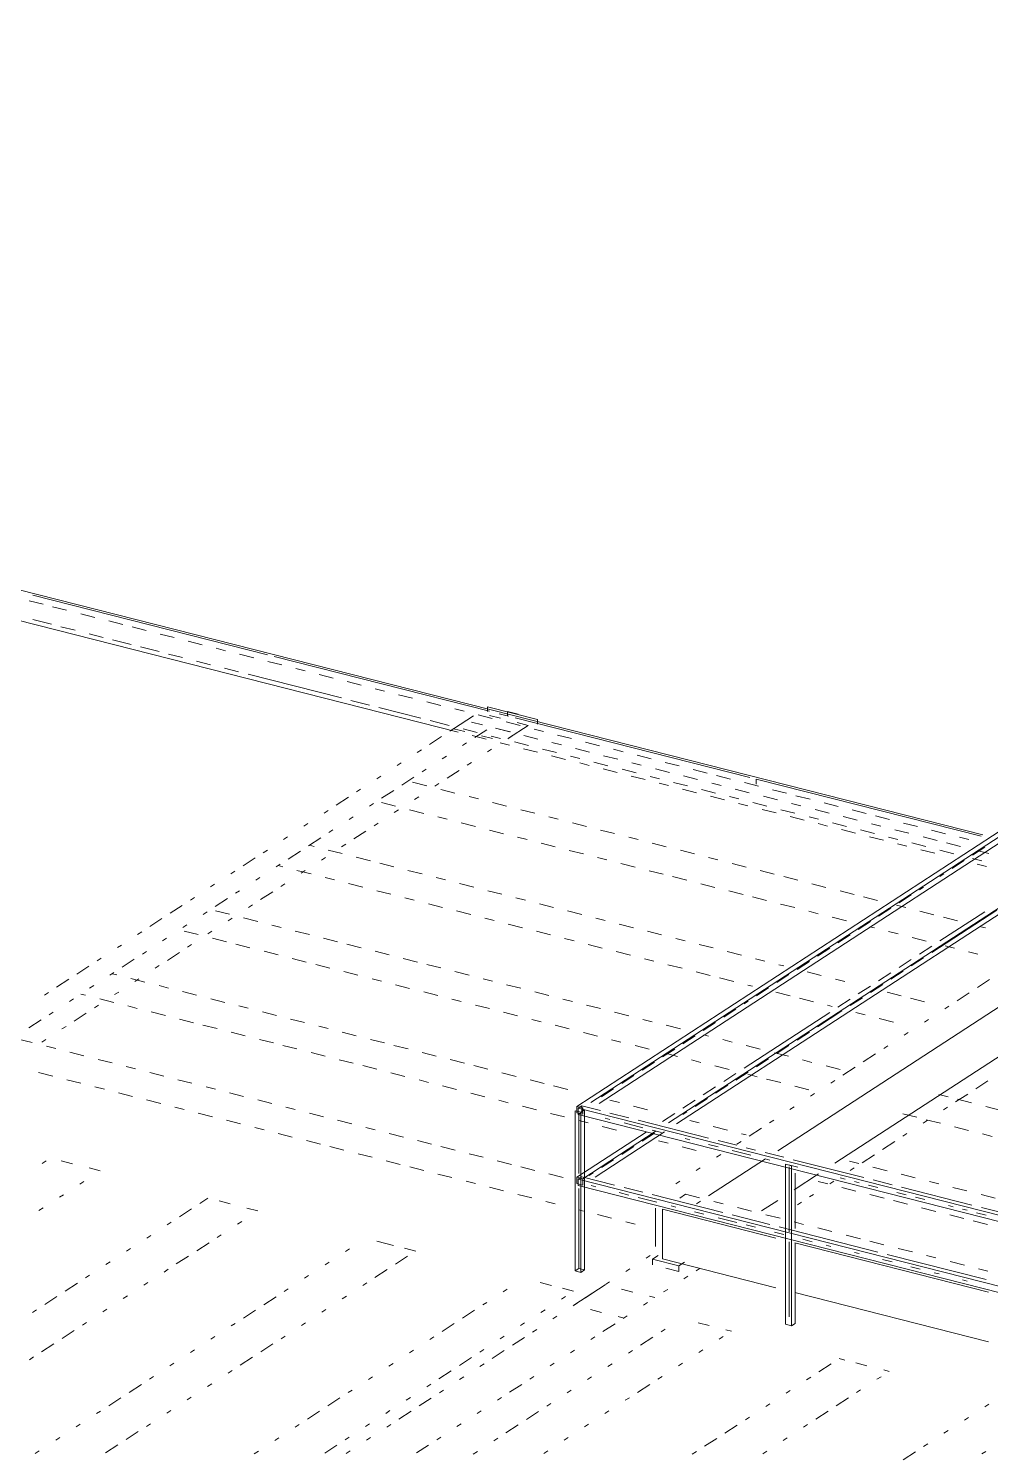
# Paper-space layout '02 Building 3D Model' of a CAD drawing. Header units: millimetres. Extents: x 5 to 415, y 7 to 290.
# Drawn here: x 253.94 to 273.64, y 195.49 to 224.7 of the extents above; entities that cross this region are included whole.
import ezdxf

# ---------------------------------------------------------------- set-up
doc = ezdxf.new("R2010")
doc.units = ezdxf.units.MM
doc.layers.add('MODEL_3D_VIEW', color=7, linetype='Continuous', lineweight=9)

# ---------------------------------------------------------------- blocks, each defined once
blk = doc.blocks.new('SHEET_02_BUILDING_3D')
at = {"layer": 'MODEL_3D_VIEW', "lineweight": 9}
for p, q in [((262.738, 210.298), (206.058, 224.703)), ((219.673, 221.867), (273.481, 208.192)), ((254.031, 213.1), (258.834, 211.88)), ((254.243, 212.914), (253.956, 212.987)), ((254.721, 212.792), (254.434, 212.865)), ((255.296, 212.646), (255.009, 212.719)), ((254.03, 212.602), (254.413, 212.505)), ((254.605, 212.456), (254.892, 212.383)), ((255.87, 212.5), (255.583, 212.573)), ((256.349, 212.378), (256.062, 212.451)), ((255.179, 212.31), (255.467, 212.237)), ((255.658, 212.188), (256.041, 212.091)), ((256.924, 212.232), (256.636, 212.305)), ((257.498, 212.086), (257.211, 212.159)), ((256.232, 212.042), (256.615, 211.945)), ((256.807, 211.896), (257.094, 211.823)), ((257.977, 211.965), (257.785, 212.013)), ((258.551, 211.819), (258.264, 211.892)), ((258.969, 211.846), (263.38, 210.725)), ((257.381, 211.75), (257.669, 211.677)), ((257.956, 211.604), (258.243, 211.531)), ((259.126, 211.673), (258.838, 211.746)), ((259.604, 211.551), (259.413, 211.6)), ((258.435, 211.483), (260.349, 210.996)), ((260.179, 211.405), (259.892, 211.478)), ((260.753, 211.259), (260.466, 211.332)), ((260.541, 210.947), (260.924, 210.85)), ((261.232, 211.137), (261.041, 211.186)), ((261.806, 210.991), (261.519, 211.064)), ((261.115, 210.801), (261.977, 210.582)), ((262.381, 210.845), (262.094, 210.918)), ((262.86, 210.724), (262.668, 210.772)), ((263.434, 210.578), (263.147, 210.651)), ((263.338, 210.718), (263.338, 210.817)), ((263.338, 210.817), (264.361, 210.557)), ((263.576, 210.675), (263.772, 210.625)), ((263.75, 210.621), (263.75, 210.72)), ((263.75, 210.72), (263.965, 210.665)), ((262.168, 210.534), (262.551, 210.436)), ((262.649, 210.369), (262.566, 210.315)), ((263.05, 210.63), (262.646, 210.367)), ((262.646, 210.367), (262.873, 210.309)), ((262.839, 210.363), (263.126, 210.29)), ((263.239, 210.444), (263.012, 210.502)), ((263.606, 210.58), (263.378, 210.638)), ((263.795, 210.303), (263.506, 210.377)), ((264.009, 210.432), (263.721, 210.505)), ((263.77, 210.172), (264.174, 210.435)), ((263.906, 210.591), (268.709, 209.37)), ((264.174, 210.435), (263.947, 210.493)), ((264.487, 210.31), (264.296, 210.359)), ((264.361, 210.557), (264.361, 210.458)), ((262.4, 210.207), (262.151, 210.045)), ((262.829, 210.023), (262.912, 210.077)), ((263.312, 210.152), (263.025, 210.225)), ((263.078, 210.185), (263.327, 210.347)), ((263.214, 210.222), (263.442, 210.164)), ((263.413, 210.217), (263.605, 210.169)), ((263.808, 210.3), (263.581, 210.358)), ((263.791, 210.03), (263.599, 210.079)), ((263.756, 210.163), (263.839, 210.217)), ((263.892, 210.096), (264.179, 210.023)), ((264.372, 210.156), (264.083, 210.23)), ((264.853, 210.034), (264.66, 210.083)), ((265.062, 210.164), (264.774, 210.237)), ((265.636, 210.018), (265.349, 210.091)), ((261.985, 209.937), (261.902, 209.883)), ((262.414, 209.753), (262.497, 209.807)), ((263.341, 209.893), (263.424, 209.947)), ((264.365, 209.884), (264.078, 209.957)), ((264.466, 209.95), (264.754, 209.877)), ((264.94, 209.738), (264.653, 209.811)), ((265.041, 209.804), (265.232, 209.755)), ((265.43, 209.888), (265.141, 209.961)), ((276.445, 209.975), (265.17, 202.635)), ((265.458, 202.713), (276.567, 209.944)), ((276.567, 209.813), (265.625, 202.691)), ((266.007, 209.741), (265.718, 209.814)), ((266.115, 209.896), (265.923, 209.945)), ((266.689, 209.75), (266.402, 209.823)), ((261.57, 209.667), (261.487, 209.612)), ((261.999, 209.482), (262.082, 209.536)), ((262.511, 209.352), (262.76, 209.514)), ((262.926, 209.623), (263.009, 209.677)), ((265.419, 209.616), (265.227, 209.665)), ((265.519, 209.682), (265.807, 209.609)), ((265.993, 209.47), (265.706, 209.543)), ((266.094, 209.536), (266.381, 209.463)), ((266.488, 209.619), (266.296, 209.668)), ((267.065, 209.472), (266.777, 209.545)), ((267.264, 209.604), (266.977, 209.677)), ((267.838, 209.458), (267.551, 209.531)), ((261.155, 209.396), (261.072, 209.342)), ((261.584, 209.212), (261.833, 209.374)), ((262.095, 209.197), (261.806, 209.27)), ((262.262, 209.19), (262.345, 209.244)), ((266.567, 209.324), (266.28, 209.397)), ((266.668, 209.39), (266.86, 209.341)), ((267.046, 209.203), (266.855, 209.251)), ((267.147, 209.268), (267.434, 209.195)), ((267.642, 209.325), (267.354, 209.399)), ((268.123, 209.203), (267.931, 209.252)), ((268.317, 209.337), (268.03, 209.41)), ((268.891, 209.191), (268.604, 209.264)), ((268.844, 209.234), (268.844, 209.336)), ((268.844, 209.336), (273.451, 208.165)), ((260.491, 208.964), (260.242, 208.802)), ((260.74, 209.126), (260.657, 209.072)), ((261.169, 208.942), (261.418, 209.104)), ((261.846, 208.92), (261.93, 208.974)), ((262.672, 209.05), (262.384, 209.123)), ((263.153, 208.928), (262.961, 208.977)), ((267.621, 209.057), (267.333, 209.13)), ((267.722, 209.122), (268.009, 209.049)), ((268.195, 208.911), (267.908, 208.984)), ((268.296, 208.976), (268.488, 208.928)), ((268.7, 209.056), (268.412, 209.13)), ((269.277, 208.91), (268.989, 208.983)), ((269.466, 209.045), (269.179, 209.118)), ((269.945, 208.923), (269.657, 208.996)), ((260.076, 208.694), (259.993, 208.64)), ((260.92, 208.78), (261.003, 208.834)), ((261.167, 208.854), (261.455, 208.781)), ((261.431, 208.65), (261.514, 208.704)), ((261.744, 208.707), (262.033, 208.634)), ((263.73, 208.781), (263.442, 208.855)), ((264.307, 208.635), (264.019, 208.708)), ((268.674, 208.789), (268.482, 208.838)), ((268.775, 208.855), (269.062, 208.782)), ((269.248, 208.643), (268.961, 208.716)), ((269.349, 208.709), (269.636, 208.636)), ((269.758, 208.787), (269.566, 208.836)), ((270.335, 208.641), (270.047, 208.714)), ((270.519, 208.777), (270.232, 208.85)), ((271.093, 208.631), (270.806, 208.704)), ((259.661, 208.424), (259.578, 208.37)), ((260.505, 208.51), (260.588, 208.564)), ((261.016, 208.38), (261.099, 208.434)), ((262.321, 208.56), (262.514, 208.512)), ((262.802, 208.438), (263.091, 208.365)), ((264.788, 208.512), (264.596, 208.561)), ((265.365, 208.366), (265.077, 208.439)), ((267.045, 202.296), (276.567, 208.493)), ((276.567, 208.363), (267.212, 202.274)), ((269.823, 208.497), (269.535, 208.57)), ((269.924, 208.563), (270.115, 208.514)), ((270.301, 208.375), (270.11, 208.424)), ((270.402, 208.441), (270.69, 208.368)), ((270.913, 208.494), (270.624, 208.567)), ((271.394, 208.372), (271.201, 208.421)), ((271.572, 208.509), (271.285, 208.582)), ((272.147, 208.363), (271.859, 208.436)), ((259.246, 208.154), (259.163, 208.1)), ((259.675, 207.97), (259.924, 208.132)), ((260.09, 208.24), (260.173, 208.294)), ((260.601, 208.11), (260.85, 208.272)), ((263.379, 208.292), (263.668, 208.218)), ((263.956, 208.145), (264.149, 208.096)), ((264.437, 208.023), (264.726, 207.949)), ((265.942, 208.219), (265.654, 208.292)), ((266.423, 208.097), (266.231, 208.146)), ((267.001, 207.95), (266.712, 208.023)), ((270.876, 208.229), (270.589, 208.302)), ((270.977, 208.295), (271.264, 208.222)), ((271.45, 208.083), (271.163, 208.156)), ((271.551, 208.149), (271.743, 208.1)), ((271.971, 208.225), (271.682, 208.299)), ((272.03, 208.027), (272.317, 207.954)), ((272.548, 208.079), (272.259, 208.152)), ((272.721, 208.217), (272.434, 208.29)), ((273.029, 207.956), (272.74, 208.03)), ((273.2, 208.096), (273.008, 208.144)), ((258.831, 207.883), (258.748, 207.829)), ((259.26, 207.699), (259.509, 207.861)), ((259.787, 207.956), (259.691, 207.98)), ((259.937, 207.677), (260.02, 207.731)), ((260.364, 207.809), (260.075, 207.882)), ((260.352, 207.948), (260.435, 208.002)), ((260.941, 207.662), (260.653, 207.736)), ((265.014, 207.876), (265.303, 207.803)), ((265.592, 207.729), (265.784, 207.68)), ((267.578, 207.803), (267.289, 207.877)), ((268.059, 207.681), (267.866, 207.73)), ((271.929, 207.962), (271.738, 208.01)), ((272.503, 207.816), (272.216, 207.889)), ((272.604, 207.881), (272.892, 207.808)), ((273.522, 207.941), (273.271, 207.778)), ((273.606, 207.81), (273.413, 207.859)), ((258.167, 207.451), (258.084, 207.397)), ((258.582, 207.721), (258.333, 207.559)), ((259.011, 207.537), (259.094, 207.591)), ((259.051, 207.564), (259.147, 207.539)), ((259.436, 207.466), (259.725, 207.393)), ((259.522, 207.407), (259.605, 207.461)), ((261.422, 207.54), (261.134, 207.613)), ((261.999, 207.393), (261.711, 207.467)), ((266.072, 207.607), (266.361, 207.534)), ((266.65, 207.46), (266.938, 207.387)), ((268.636, 207.534), (268.347, 207.608)), ((269.213, 207.388), (268.924, 207.461)), ((273.104, 207.669), (272.854, 207.506)), ((273.275, 207.711), (273.466, 207.662)), ((273.557, 207.548), (273.365, 207.597)), ((257.752, 207.181), (257.669, 207.127)), ((258.595, 207.267), (258.678, 207.321)), ((259.107, 207.137), (259.19, 207.191)), ((260.013, 207.319), (260.205, 207.27)), ((260.494, 207.197), (260.783, 207.124)), ((262.48, 207.271), (262.288, 207.32)), ((263.057, 207.124), (262.769, 207.198)), ((267.131, 207.338), (267.419, 207.265)), ((267.708, 207.191), (267.996, 207.118)), ((269.694, 207.265), (269.405, 207.339)), ((270.271, 207.119), (269.982, 207.192)), ((272.687, 207.398), (272.603, 207.343)), ((257.337, 206.911), (257.254, 206.857)), ((257.765, 206.727), (258.014, 206.889)), ((258.18, 206.997), (258.263, 207.051)), ((258.692, 206.867), (258.941, 207.029)), ((261.071, 207.05), (261.36, 206.977)), ((261.648, 206.904), (261.841, 206.855)), ((263.634, 206.978), (263.346, 207.051)), ((264.115, 206.855), (263.923, 206.904)), ((268.285, 207.045), (268.573, 206.971)), ((268.766, 206.923), (269.054, 206.849)), ((269.287, 201.726), (277.213, 206.885)), ((270.848, 206.972), (270.559, 207.045)), ((271.329, 206.85), (271.04, 206.923)), ((272.019, 206.963), (271.768, 206.8)), ((272.269, 207.126), (272.186, 207.071)), ((257.088, 206.749), (256.839, 206.587)), ((257.516, 206.565), (257.599, 206.619)), ((258.056, 206.568), (257.767, 206.641)), ((258.443, 206.705), (258.526, 206.759)), ((262.129, 206.781), (262.418, 206.708)), ((262.706, 206.635), (262.995, 206.561)), ((264.692, 206.709), (264.404, 206.782)), ((265.27, 206.562), (264.981, 206.635)), ((269.343, 206.776), (269.631, 206.703)), ((269.92, 206.629), (270.112, 206.58)), ((271.601, 206.691), (271.35, 206.528)), ((271.906, 206.703), (271.714, 206.752)), ((272.483, 206.557), (272.195, 206.63)), ((273.773, 206.654), (272.436, 205.784)), ((273.522, 206.621), (272.603, 206.023)), ((256.673, 206.479), (256.424, 206.317)), ((257.101, 206.295), (257.184, 206.349)), ((258.028, 206.435), (258.111, 206.489)), ((258.633, 206.421), (258.345, 206.494)), ((259.114, 206.299), (258.922, 206.348)), ((263.283, 206.488), (263.476, 206.439)), ((263.764, 206.366), (264.053, 206.293)), ((265.751, 206.44), (265.558, 206.489)), ((266.328, 206.293), (266.039, 206.367)), ((270.401, 206.507), (270.689, 206.434)), ((271.183, 206.419), (270.933, 206.256)), ((271.17, 206.311), (271.267, 206.287)), ((272.964, 206.434), (272.676, 206.508)), ((273.541, 206.288), (273.445, 206.312)), ((256.258, 206.208), (256.175, 206.154)), ((256.686, 206.024), (256.769, 206.078)), ((257.128, 206.225), (257.416, 206.151)), ((257.613, 206.164), (257.696, 206.219)), ((257.705, 206.078), (257.994, 206.005)), ((259.691, 206.152), (259.403, 206.225)), ((260.268, 206.005), (259.98, 206.079)), ((264.342, 206.219), (264.63, 206.146)), ((264.919, 206.073), (265.111, 206.024)), ((266.905, 206.147), (266.616, 206.22)), ((267.386, 206.024), (267.193, 206.073)), ((270.766, 206.147), (270.515, 205.984)), ((271.555, 206.214), (271.747, 206.165)), ((272.036, 206.091), (272.325, 206.018)), ((255.843, 205.938), (255.76, 205.884)), ((256.271, 205.754), (256.354, 205.808)), ((256.783, 205.624), (257.032, 205.786)), ((257.198, 205.894), (257.281, 205.948)), ((258.186, 205.956), (258.475, 205.883)), ((258.763, 205.809), (259.052, 205.736)), ((260.749, 205.883), (260.461, 205.957)), ((261.326, 205.737), (261.038, 205.81)), ((265.4, 205.95), (265.688, 205.877)), ((265.977, 205.804), (266.265, 205.73)), ((267.963, 205.878), (267.674, 205.951)), ((268.54, 205.731), (268.251, 205.804)), ((270.348, 205.875), (270.098, 205.712)), ((277.213, 205.87), (270.455, 201.471)), ((272.436, 205.914), (272.186, 205.751)), ((272.709, 205.92), (272.902, 205.871)), ((273.19, 205.798), (273.383, 205.749)), ((255.178, 205.506), (254.929, 205.344)), ((255.427, 205.668), (255.344, 205.614)), ((255.856, 205.484), (256.105, 205.646)), ((256.534, 205.462), (256.617, 205.516)), ((259.34, 205.663), (259.629, 205.589)), ((259.821, 205.54), (260.11, 205.467)), ((260.398, 205.394), (260.687, 205.32)), ((261.903, 205.59), (261.615, 205.663)), ((262.384, 205.468), (262.096, 205.541)), ((262.962, 205.321), (262.673, 205.394)), ((266.554, 205.657), (266.746, 205.608)), ((267.035, 205.535), (267.323, 205.461)), ((269.021, 205.609), (268.828, 205.658)), ((269.406, 205.511), (269.309, 205.535)), ((269.931, 205.604), (269.68, 205.44)), ((271.852, 205.403), (271.601, 205.24)), ((272.019, 205.643), (271.768, 205.48)), ((272.269, 205.675), (272.019, 205.512)), ((254.763, 205.236), (254.514, 205.074)), ((255.192, 205.052), (255.275, 205.106)), ((255.607, 205.322), (255.69, 205.376)), ((255.748, 205.327), (255.652, 205.351)), ((256.325, 205.18), (256.036, 205.253)), ((256.119, 205.192), (256.202, 205.246)), ((256.806, 205.058), (256.614, 205.107)), ((260.975, 205.247), (261.168, 205.198)), ((261.456, 205.125), (261.745, 205.051)), ((263.442, 205.199), (263.25, 205.248)), ((264.02, 205.052), (263.731, 205.125)), ((267.612, 205.388), (267.9, 205.315)), ((268.093, 205.266), (268.381, 205.192)), ((268.67, 205.119), (268.766, 205.095)), ((269.513, 205.332), (269.262, 205.169)), ((270.175, 205.315), (269.887, 205.389)), ((270.656, 205.193), (270.464, 205.242)), ((271.434, 205.132), (271.183, 204.968)), ((271.601, 205.371), (271.35, 205.208)), ((273.622, 205.23), (273.372, 205.067)), ((254.348, 204.966), (254.265, 204.912)), ((254.777, 204.782), (254.86, 204.836)), ((255.012, 204.935), (255.108, 204.91)), ((255.397, 204.837), (255.686, 204.764)), ((255.704, 204.922), (255.787, 204.976)), ((257.383, 204.911), (257.095, 204.984)), ((257.96, 204.764), (257.672, 204.838)), ((262.033, 204.978), (262.322, 204.905)), ((262.611, 204.831), (262.803, 204.782)), ((264.597, 204.905), (264.308, 204.979)), ((265.078, 204.783), (264.885, 204.832)), ((269.095, 205.06), (268.845, 204.897)), ((269.247, 204.972), (269.536, 204.899)), ((269.728, 204.85), (270.017, 204.777)), ((270.766, 204.827), (270.515, 204.664)), ((271.016, 204.86), (270.766, 204.697)), ((271.183, 205.099), (270.933, 204.936)), ((271.81, 204.9), (271.522, 204.973)), ((272.291, 204.778), (272.003, 204.851)), ((273.205, 204.959), (272.955, 204.796)), ((254.362, 204.512), (254.445, 204.566)), ((254.874, 204.381), (255.123, 204.544)), ((255.289, 204.652), (255.372, 204.706)), ((255.974, 204.69), (256.166, 204.641)), ((256.455, 204.568), (256.744, 204.495)), ((258.441, 204.642), (258.249, 204.691)), ((259.018, 204.495), (258.73, 204.569)), ((263.092, 204.709), (263.38, 204.636)), ((263.669, 204.562), (263.957, 204.489)), ((265.655, 204.636), (265.366, 204.71)), ((266.232, 204.49), (265.943, 204.563)), ((268.427, 204.625), (268.177, 204.462)), ((268.678, 204.788), (268.594, 204.734)), ((270.348, 204.555), (268.594, 203.414)), ((270.599, 204.588), (270.098, 204.262)), ((270.305, 204.704), (270.401, 204.679)), ((270.882, 204.557), (271.075, 204.508)), ((272.788, 204.687), (272.704, 204.633)), ((253.947, 204.241), (254.196, 204.403)), ((254.625, 204.219), (254.708, 204.273)), ((257.032, 204.421), (257.321, 204.348)), ((257.513, 204.299), (257.802, 204.226)), ((259.595, 204.349), (259.307, 204.422)), ((260.076, 204.226), (259.884, 204.275)), ((264.246, 204.416), (264.438, 204.367)), ((264.727, 204.294), (265.015, 204.22)), ((266.713, 204.368), (266.52, 204.416)), ((267.29, 204.221), (267.001, 204.294)), ((268.01, 204.353), (267.759, 204.19)), ((271.363, 204.435), (271.652, 204.361)), ((272.371, 204.416), (272.287, 204.361)), ((254.017, 203.939), (253.728, 204.012)), ((254.21, 203.949), (254.293, 204.003)), ((258.09, 204.152), (258.379, 204.079)), ((258.667, 204.006), (258.956, 203.932)), ((260.653, 204.08), (260.365, 204.153)), ((261.231, 203.933), (260.942, 204.006)), ((265.304, 204.147), (265.592, 204.074)), ((265.881, 204), (266.073, 203.951)), ((267.592, 204.081), (267.341, 203.918)), ((267.867, 204.074), (267.771, 204.099)), ((268.348, 203.952), (268.156, 204.001)), ((269.931, 204.153), (269.68, 203.99)), ((271.953, 204.144), (271.87, 204.09)), ((254.498, 203.816), (254.306, 203.865)), ((255.075, 203.67), (254.786, 203.743)), ((259.148, 203.884), (259.437, 203.81)), ((259.725, 203.737), (260.014, 203.664)), ((261.712, 203.811), (261.423, 203.884)), ((262.289, 203.664), (262, 203.738)), ((266.362, 203.878), (266.65, 203.805)), ((267.174, 203.809), (266.924, 203.646)), ((267.035, 203.707), (267.228, 203.658)), ((268.925, 203.805), (268.637, 203.879)), ((269.502, 203.659), (269.214, 203.732)), ((269.513, 203.881), (269.262, 203.718)), ((271.286, 203.71), (271.036, 203.547)), ((271.536, 203.873), (271.453, 203.818)), ((255.652, 203.523), (255.364, 203.596)), ((256.133, 203.401), (255.941, 203.45)), ((260.303, 203.59), (260.591, 203.517)), ((260.783, 203.468), (261.072, 203.395)), ((262.866, 203.518), (262.577, 203.591)), ((263.347, 203.395), (263.058, 203.469)), ((266.757, 203.538), (266.506, 203.375)), ((267.516, 203.585), (267.708, 203.536)), ((267.997, 203.462), (268.286, 203.389)), ((269.095, 203.609), (268.845, 203.446)), ((269.983, 203.536), (269.791, 203.585)), ((270.56, 203.39), (270.272, 203.463)), ((270.869, 203.438), (270.618, 203.275)), ((254.147, 203.327), (254.436, 203.254)), ((254.724, 203.18), (255.013, 203.107)), ((256.71, 203.254), (256.422, 203.328)), ((257.287, 203.108), (256.999, 203.181)), ((261.361, 203.321), (261.649, 203.248)), ((261.938, 203.175), (262.13, 203.126)), ((263.924, 203.249), (263.635, 203.322)), ((264.501, 203.102), (264.212, 203.175)), ((266.339, 203.266), (266.089, 203.103)), ((268.26, 203.066), (268.01, 202.903)), ((268.427, 203.305), (268.177, 203.142)), ((268.678, 203.337), (268.427, 203.174)), ((268.67, 203.291), (268.863, 203.242)), ((269.055, 203.193), (269.344, 203.12)), ((270.452, 203.167), (270.368, 203.112)), ((273.339, 202.994), (273.588, 203.156)), ((255.301, 203.033), (255.494, 202.985)), ((255.782, 202.911), (256.071, 202.838)), ((256.359, 202.765), (256.648, 202.691)), ((257.768, 202.985), (257.576, 203.034)), ((258.345, 202.839), (258.057, 202.912)), ((258.923, 202.692), (258.634, 202.765)), ((262.419, 203.052), (262.707, 202.979)), ((262.996, 202.906), (263.284, 202.832)), ((264.982, 202.98), (264.693, 203.053)), ((265.921, 202.994), (265.671, 202.831)), ((267.843, 202.794), (267.592, 202.631)), ((268.01, 203.033), (267.759, 202.87)), ((269.632, 203.047), (269.921, 202.973)), ((270.034, 202.895), (269.951, 202.841)), ((272.773, 202.827), (272.58, 202.876)), ((272.924, 202.724), (273.173, 202.886)), ((273.254, 202.705), (272.965, 202.779)), ((256.936, 202.618), (257.129, 202.569)), ((257.417, 202.496), (257.706, 202.422)), ((259.403, 202.57), (259.211, 202.619)), ((259.981, 202.423), (259.692, 202.496)), ((263.573, 202.759), (263.765, 202.71)), ((264.054, 202.637), (264.342, 202.563)), ((264.631, 202.49), (264.919, 202.417)), ((265.132, 202.545), (265.253, 202.515)), ((265.132, 202.545), (265.132, 199.267)), ((265.291, 202.604), (265.17, 202.635)), ((265.17, 202.635), (265.17, 202.505)), ((265.17, 202.505), (265.291, 202.474)), ((265.193, 202.595), (265.268, 202.644)), ((265.193, 202.465), (265.193, 202.595)), ((265.193, 202.595), (282.429, 198.214)), ((265.268, 202.514), (265.193, 202.465)), ((265.208, 201.263), (265.208, 202.492)), ((265.253, 202.515), (265.329, 202.564)), ((265.253, 199.236), (265.253, 202.515)), ((265.268, 202.644), (265.268, 202.514)), ((265.653, 202.547), (265.268, 202.644)), ((265.291, 202.474), (265.291, 202.604)), ((265.329, 199.285), (265.329, 202.564)), ((266.231, 202.4), (265.846, 202.498)), ((266.04, 202.711), (265.848, 202.76)), ((266.617, 202.564), (266.328, 202.637)), ((267.174, 202.489), (266.924, 202.326)), ((267.592, 202.761), (267.341, 202.598)), ((267.425, 202.522), (267.341, 202.468)), ((269.617, 202.624), (269.534, 202.569)), ((271.845, 202.484), (272.133, 202.411)), ((272.675, 202.562), (272.758, 202.616)), ((273.831, 202.558), (273.542, 202.632)), ((257.994, 202.349), (258.283, 202.276)), ((258.572, 202.202), (258.764, 202.153)), ((260.558, 202.276), (260.269, 202.35)), ((261.039, 202.154), (260.846, 202.203)), ((282.429, 198.084), (265.193, 202.465)), ((265.208, 202.343), (265.4, 202.295)), ((265.689, 202.221), (265.978, 202.148)), ((265.846, 202.367), (265.75, 202.392)), ((266.52, 202.196), (266.135, 202.294)), ((267.868, 201.984), (266.424, 202.351)), ((267.675, 202.295), (267.483, 202.344)), ((268.252, 202.148), (267.964, 202.222)), ((268.95, 202.189), (268.699, 202.026)), ((269.2, 202.352), (269.117, 202.298)), ((272.26, 202.292), (272.343, 202.346)), ((272.325, 202.362), (272.614, 202.289)), ((272.903, 202.216), (273.191, 202.142)), ((259.053, 202.08), (259.341, 202.007)), ((259.63, 201.933), (259.918, 201.86)), ((261.616, 202.007), (261.327, 202.081)), ((262.193, 201.861), (261.904, 201.934)), ((266.59, 202.109), (265.17, 201.185)), ((265.291, 201.154), (266.794, 202.132)), ((266.961, 202.111), (265.542, 201.186)), ((266.757, 202.087), (266.506, 201.924)), ((266.905, 202.098), (266.713, 202.147)), ((266.843, 201.928), (267.036, 201.879)), ((267.483, 201.951), (267.387, 201.976)), ((268.446, 201.837), (268.061, 201.935)), ((268.533, 201.918), (268.449, 201.863)), ((268.637, 202.051), (268.541, 202.075)), ((271.43, 201.751), (271.679, 201.913)), ((271.845, 202.022), (271.928, 202.076)), ((273.48, 202.069), (273.672, 202.02)), ((260.111, 201.811), (260.399, 201.738)), ((260.688, 201.664), (260.976, 201.591)), ((262.674, 201.738), (262.385, 201.812)), ((263.251, 201.592), (262.962, 201.665)), ((266.339, 201.815), (266.089, 201.652)), ((267.324, 201.806), (267.613, 201.732)), ((268.061, 201.804), (267.868, 201.853)), ((268.115, 201.646), (268.032, 201.592)), ((268.735, 201.633), (268.35, 201.731)), ((268.831, 201.739), (268.639, 201.788)), ((269.409, 201.592), (269.024, 201.69)), ((271.015, 201.481), (271.264, 201.643)), ((254.3, 201.522), (254.216, 201.467)), ((254.838, 201.46), (254.611, 201.518)), ((255.407, 201.316), (255.18, 201.374)), ((261.265, 201.518), (261.553, 201.444)), ((261.746, 201.396), (262.034, 201.322)), ((263.828, 201.445), (263.539, 201.518)), ((264.309, 201.323), (264.02, 201.396)), ((265.921, 201.543), (265.671, 201.38)), ((267.698, 201.374), (267.615, 201.32)), ((267.868, 200.803), (269.036, 201.563)), ((269.12, 201.535), (269.024, 201.559)), ((269.441, 201.45), (269.562, 201.419)), ((269.441, 201.45), (269.441, 198.172)), ((269.698, 201.388), (269.505, 201.437)), ((269.517, 200.065), (269.517, 201.397)), ((269.562, 198.141), (269.562, 201.419)), ((271.046, 201.176), (269.602, 201.543)), ((270.945, 201.464), (270.753, 201.513)), ((270.766, 201.319), (270.849, 201.373)), ((271.523, 201.317), (271.234, 201.391)), ((254.989, 201.044), (255.073, 201.098)), ((262.323, 201.249), (262.611, 201.176)), ((262.9, 201.102), (263.092, 201.053)), ((264.886, 201.176), (264.598, 201.25)), ((265.291, 201.154), (265.17, 201.185)), ((265.17, 201.185), (265.17, 201.054)), ((265.17, 201.054), (265.291, 201.023)), ((265.193, 201.145), (265.268, 201.194)), ((265.193, 201.014), (265.193, 201.145)), ((265.193, 201.145), (282.429, 196.764)), ((282.429, 196.633), (265.193, 201.014)), ((265.942, 201.023), (265.268, 201.194)), ((265.291, 201.023), (265.291, 201.154)), ((265.504, 201.272), (265.42, 201.217)), ((265.557, 200.99), (265.461, 201.014)), ((267.281, 201.103), (267.198, 201.049)), ((270.121, 201.253), (269.62, 200.928)), ((269.638, 200.137), (269.638, 201.264)), ((270.114, 201.097), (270.306, 201.048)), ((270.351, 201.049), (270.434, 201.103)), ((270.661, 201.143), (270.564, 201.168)), ((270.95, 201.07), (270.853, 201.094)), ((271.335, 200.972), (271.142, 201.021)), ((271.624, 201.029), (271.239, 201.127)), ((272.1, 201.171), (271.811, 201.244)), ((272.581, 201.048), (272.388, 201.097)), ((254.571, 200.772), (254.655, 200.826)), ((257.615, 200.755), (257.448, 200.646)), ((263.381, 200.98), (263.669, 200.907)), ((263.958, 200.833), (264.247, 200.76)), ((265.208, 199.316), (265.208, 200.955)), ((266.231, 200.819), (266.039, 200.868)), ((266.52, 200.876), (266.135, 200.974)), ((266.809, 200.672), (266.424, 200.77)), ((268.157, 200.46), (266.713, 200.827)), ((267.393, 200.835), (267.275, 200.758)), ((267.684, 200.761), (267.393, 200.835)), ((269.936, 200.779), (270.019, 200.833)), ((270.595, 200.974), (270.883, 200.901)), ((271.172, 200.828), (271.46, 200.754)), ((271.913, 200.825), (271.72, 200.874)), ((273.261, 200.613), (271.816, 200.98)), ((272.298, 200.727), (272.105, 200.776)), ((273.158, 200.902), (272.869, 200.975)), ((273.735, 200.755), (273.446, 200.828)), ((254.153, 200.5), (254.237, 200.554)), ((257.281, 200.537), (257.03, 200.374)), ((258.07, 200.639), (257.843, 200.697)), ((258.639, 200.495), (258.411, 200.552)), ((264.535, 200.687), (264.728, 200.638)), ((265.208, 200.515), (265.305, 200.491)), ((266.781, 199.762), (266.781, 200.551)), ((266.922, 200.528), (269.246, 199.937)), ((266.922, 199.512), (266.922, 200.528)), ((267.194, 200.574), (267.098, 200.598)), ((267.772, 200.427), (267.579, 200.476)), ((267.618, 200.64), (267.702, 200.694)), ((268.168, 200.638), (267.974, 200.687)), ((268.749, 200.49), (268.458, 200.564)), ((269.287, 200.71), (268.953, 200.493)), ((269.687, 200.617), (269.77, 200.671)), ((271.653, 200.705), (271.941, 200.632)), ((272.23, 200.559), (272.518, 200.485)), ((272.876, 200.58), (272.779, 200.605)), ((273.164, 200.507), (273.068, 200.532)), ((273.55, 200.409), (273.357, 200.458)), ((273.838, 200.466), (273.453, 200.564)), ((256.863, 200.265), (256.78, 200.211)), ((258.221, 200.223), (258.305, 200.277)), ((265.593, 200.418), (265.882, 200.344)), ((266.17, 200.271), (266.363, 200.222)), ((268.446, 200.256), (268.061, 200.354)), ((269.12, 200.215), (268.35, 200.411)), ((268.831, 200.158), (268.639, 200.207)), ((269.33, 200.342), (269.039, 200.416)), ((271.335, 199.652), (269.313, 200.166)), ((269.814, 200.219), (269.62, 200.269)), ((270.394, 200.072), (270.104, 200.146)), ((272.807, 200.412), (273.095, 200.339)), ((273.288, 200.29), (273.576, 200.217)), ((256.445, 199.993), (256.362, 199.939)), ((257.385, 199.679), (257.636, 199.842)), ((257.803, 199.951), (257.887, 200.005)), ((261.416, 199.789), (261.075, 199.875)), ((269.409, 200.011), (269.216, 200.06)), ((269.517, 198.323), (269.517, 199.86)), ((269.987, 199.864), (269.794, 199.913)), ((270.975, 199.924), (270.685, 199.998)), ((271.459, 199.801), (271.169, 199.875)), ((256.027, 199.721), (255.944, 199.667)), ((256.967, 199.407), (257.218, 199.57)), ((260.513, 199.716), (260.429, 199.661)), ((261.453, 199.401), (261.704, 199.564)), ((261.871, 199.673), (261.643, 199.731)), ((266.671, 199.58), (266.588, 199.526)), ((266.832, 199.582), (266.72, 199.509)), ((269.633, 199.839), (273.602, 198.83)), ((269.638, 198.19), (269.638, 199.829)), ((270.372, 199.766), (270.276, 199.791)), ((270.95, 199.619), (270.853, 199.644)), ((273.55, 199.089), (271.527, 199.603)), ((272.04, 199.653), (271.75, 199.727)), ((272.524, 199.53), (272.331, 199.58)), ((255.61, 199.449), (255.526, 199.395)), ((256.717, 199.243), (256.8, 199.298)), ((260.095, 199.444), (260.012, 199.389)), ((261.035, 199.129), (261.286, 199.292)), ((265.132, 199.267), (265.208, 199.316)), ((265.253, 199.236), (265.132, 199.267)), ((265.208, 199.316), (265.329, 199.285)), ((265.329, 199.285), (265.253, 199.236)), ((266.256, 199.31), (266.173, 199.256)), ((266.72, 199.509), (267.259, 199.372)), ((266.72, 199.393), (266.72, 199.509)), ((269.246, 198.922), (266.922, 199.512)), ((267.259, 199.256), (266.989, 199.324)), ((267.259, 199.372), (267.371, 199.445)), ((267.259, 199.256), (267.259, 199.372)), ((267.611, 199.266), (267.694, 199.32)), ((271.624, 199.448), (271.431, 199.497)), ((272.201, 199.301), (272.009, 199.35)), ((273.105, 199.383), (272.815, 199.457)), ((273.589, 199.26), (273.396, 199.309)), ((254.941, 199.014), (254.69, 198.851)), ((255.192, 199.177), (255.108, 199.123)), ((256.299, 198.971), (256.382, 199.026)), ((259.677, 199.172), (259.594, 199.117)), ((260.784, 198.966), (260.868, 199.02)), ((264.648, 198.967), (264.42, 199.025)), ((265.746, 198.978), (265.106, 198.561)), ((265.841, 199.04), (265.758, 198.986)), ((267.362, 199.104), (267.445, 199.158)), ((272.587, 199.203), (272.49, 199.228)), ((273.164, 199.056), (273.068, 199.081)), ((254.523, 198.742), (254.272, 198.579)), ((255.881, 198.699), (255.964, 198.754)), ((259.009, 198.736), (258.758, 198.573)), ((259.259, 198.9), (259.176, 198.845)), ((260.366, 198.694), (260.45, 198.748)), ((263.745, 198.894), (263.661, 198.84)), ((264.852, 198.688), (264.935, 198.743)), ((265.103, 198.852), (264.875, 198.91)), ((265.592, 198.878), (265.343, 198.716)), ((266.314, 198.833), (266.087, 198.891)), ((266.769, 198.718), (266.655, 198.746)), ((266.947, 198.834), (267.03, 198.888)), ((273.602, 197.815), (269.633, 198.823)), ((254.105, 198.47), (254.022, 198.415)), ((255.463, 198.427), (255.547, 198.482)), ((258.591, 198.464), (258.34, 198.301)), ((259.949, 198.422), (260.032, 198.476)), ((263.076, 198.459), (262.826, 198.296)), ((263.327, 198.622), (263.243, 198.568)), ((264.434, 198.417), (264.518, 198.471)), ((265.177, 198.607), (265.094, 198.553)), ((265.447, 198.475), (265.675, 198.417)), ((266.532, 198.563), (266.615, 198.618)), ((255.045, 198.155), (255.129, 198.21)), ((258.173, 198.192), (258.089, 198.138)), ((259.531, 198.15), (259.614, 198.204)), ((262.658, 198.187), (262.408, 198.024)), ((264.016, 198.145), (264.1, 198.199)), ((264.762, 198.337), (264.679, 198.283)), ((265.702, 198.023), (265.951, 198.185)), ((266.016, 198.33), (266.129, 198.301)), ((266.117, 198.293), (266.2, 198.347)), ((267.88, 198.146), (267.652, 198.204)), ((269.562, 198.141), (269.441, 198.172)), ((269.638, 198.19), (269.562, 198.141)), ((254.627, 197.883), (254.878, 198.047)), ((257.755, 197.92), (257.671, 197.866)), ((259.113, 197.878), (259.196, 197.932)), ((262.241, 197.915), (262.157, 197.861)), ((263.598, 197.873), (263.682, 197.927)), ((264.098, 197.905), (263.849, 197.743)), ((264.347, 198.067), (264.264, 198.013)), ((265.453, 197.861), (265.536, 197.915)), ((266.726, 197.91), (266.475, 197.746)), ((266.977, 198.073), (266.893, 198.018)), ((268.084, 197.867), (268.167, 197.921)), ((268.334, 198.03), (268.221, 198.059)), ((254.209, 197.611), (254.46, 197.775)), ((257.337, 197.648), (257.254, 197.594)), ((258.695, 197.606), (258.946, 197.769)), ((261.823, 197.643), (261.739, 197.589)), ((263.18, 197.601), (263.264, 197.655)), ((263.683, 197.635), (263.434, 197.473)), ((265.038, 197.591), (265.121, 197.645)), ((266.308, 197.638), (266.225, 197.583)), ((267.666, 197.595), (267.749, 197.649)), ((253.959, 197.448), (254.042, 197.503)), ((256.919, 197.376), (256.836, 197.322)), ((258.026, 197.171), (258.11, 197.225)), ((258.277, 197.334), (258.528, 197.497)), ((261.405, 197.371), (261.321, 197.317)), ((262.345, 197.057), (262.595, 197.22)), ((262.763, 197.329), (263.013, 197.492)), ((263.268, 197.365), (263.185, 197.311)), ((264.623, 197.321), (264.706, 197.375)), ((265.89, 197.366), (265.807, 197.311)), ((267.248, 197.323), (267.332, 197.378)), ((270.376, 197.36), (270.125, 197.197)), ((270.657, 197.44), (270.543, 197.469)), ((271.111, 197.324), (270.884, 197.382)), ((271.566, 197.209), (271.453, 197.238)), ((256.251, 196.941), (256, 196.778)), ((256.501, 197.104), (256.418, 197.05)), ((257.608, 196.899), (257.692, 196.953)), ((260.987, 197.099), (260.903, 197.045)), ((262.094, 196.893), (262.177, 196.948)), ((262.852, 197.095), (262.769, 197.041)), ((263.793, 196.78), (264.042, 196.943)), ((264.208, 197.051), (264.291, 197.105)), ((265.472, 197.094), (265.389, 197.039)), ((266.412, 196.779), (266.663, 196.942)), ((266.83, 197.051), (266.914, 197.106)), ((269.958, 197.088), (269.874, 197.034)), ((271.316, 197.046), (271.399, 197.1)), ((255.833, 196.669), (255.582, 196.506)), ((257.191, 196.627), (257.274, 196.681)), ((260.318, 196.664), (260.068, 196.501)), ((260.569, 196.827), (260.485, 196.773)), ((261.676, 196.621), (261.76, 196.676)), ((262.188, 196.662), (261.939, 196.5)), ((262.437, 196.824), (262.354, 196.77)), ((263.544, 196.618), (263.627, 196.672)), ((265.055, 196.822), (264.971, 196.767)), ((266.162, 196.616), (266.245, 196.67)), ((269.54, 196.816), (269.456, 196.762)), ((270.48, 196.502), (270.731, 196.665)), ((270.898, 196.774), (270.981, 196.828)), ((255.415, 196.397), (255.331, 196.343)), ((256.773, 196.355), (256.856, 196.409)), ((259.9, 196.392), (259.65, 196.229)), ((261.258, 196.349), (261.342, 196.404)), ((261.773, 196.392), (261.524, 196.23)), ((263.129, 196.348), (263.212, 196.402)), ((264.386, 196.386), (264.135, 196.223)), ((264.637, 196.55), (264.553, 196.495)), ((265.744, 196.344), (265.827, 196.398)), ((269.122, 196.544), (269.039, 196.49)), ((270.062, 196.23), (270.313, 196.393)), ((273.608, 196.539), (273.524, 196.484)), ((254.997, 196.125), (254.914, 196.071)), ((256.355, 196.083), (256.438, 196.137)), ((259.483, 196.12), (259.399, 196.065)), ((260.84, 196.077), (260.924, 196.132)), ((261.358, 196.122), (261.275, 196.068)), ((262.714, 196.078), (262.797, 196.132)), ((263.968, 196.114), (263.717, 195.951)), ((265.326, 196.072), (265.409, 196.126)), ((268.454, 196.109), (268.203, 195.946)), ((268.704, 196.272), (268.621, 196.218)), ((269.811, 196.067), (269.895, 196.121)), ((273.19, 196.267), (273.106, 196.212)), ((254.579, 195.853), (254.496, 195.799)), ((255.937, 195.811), (256.188, 195.974)), ((259.065, 195.848), (258.981, 195.793)), ((260.422, 195.805), (260.506, 195.86)), ((260.943, 195.852), (260.86, 195.798)), ((262.299, 195.808), (262.382, 195.862)), ((263.55, 195.842), (263.467, 195.788)), ((264.908, 195.8), (264.992, 195.854)), ((268.036, 195.837), (267.785, 195.674)), ((269.393, 195.795), (269.477, 195.849)), ((272.772, 195.995), (272.688, 195.94)), ((254.161, 195.581), (254.078, 195.527)), ((255.519, 195.539), (255.77, 195.702)), ((258.647, 195.576), (258.563, 195.521)), ((260.005, 195.533), (260.255, 195.697)), ((260.528, 195.582), (260.445, 195.528)), ((261.884, 195.538), (262.133, 195.7)), ((263.132, 195.57), (263.049, 195.516)), ((264.49, 195.528), (264.574, 195.582)), ((267.618, 195.565), (267.534, 195.511)), ((268.976, 195.523), (269.059, 195.577)), ((272.103, 195.56), (271.853, 195.396)), ((272.354, 195.723), (272.27, 195.668)), ((273.461, 195.517), (273.545, 195.571))]:
    blk.add_line(p, q, dxfattribs=at)

psp = doc.layouts.new('02 Building 3D Model')

# ---------------------------------------------------------------- block references
psp.add_blockref('SHEET_02_BUILDING_3D', (0, 0))

doc.saveas('drawing.dxf')
